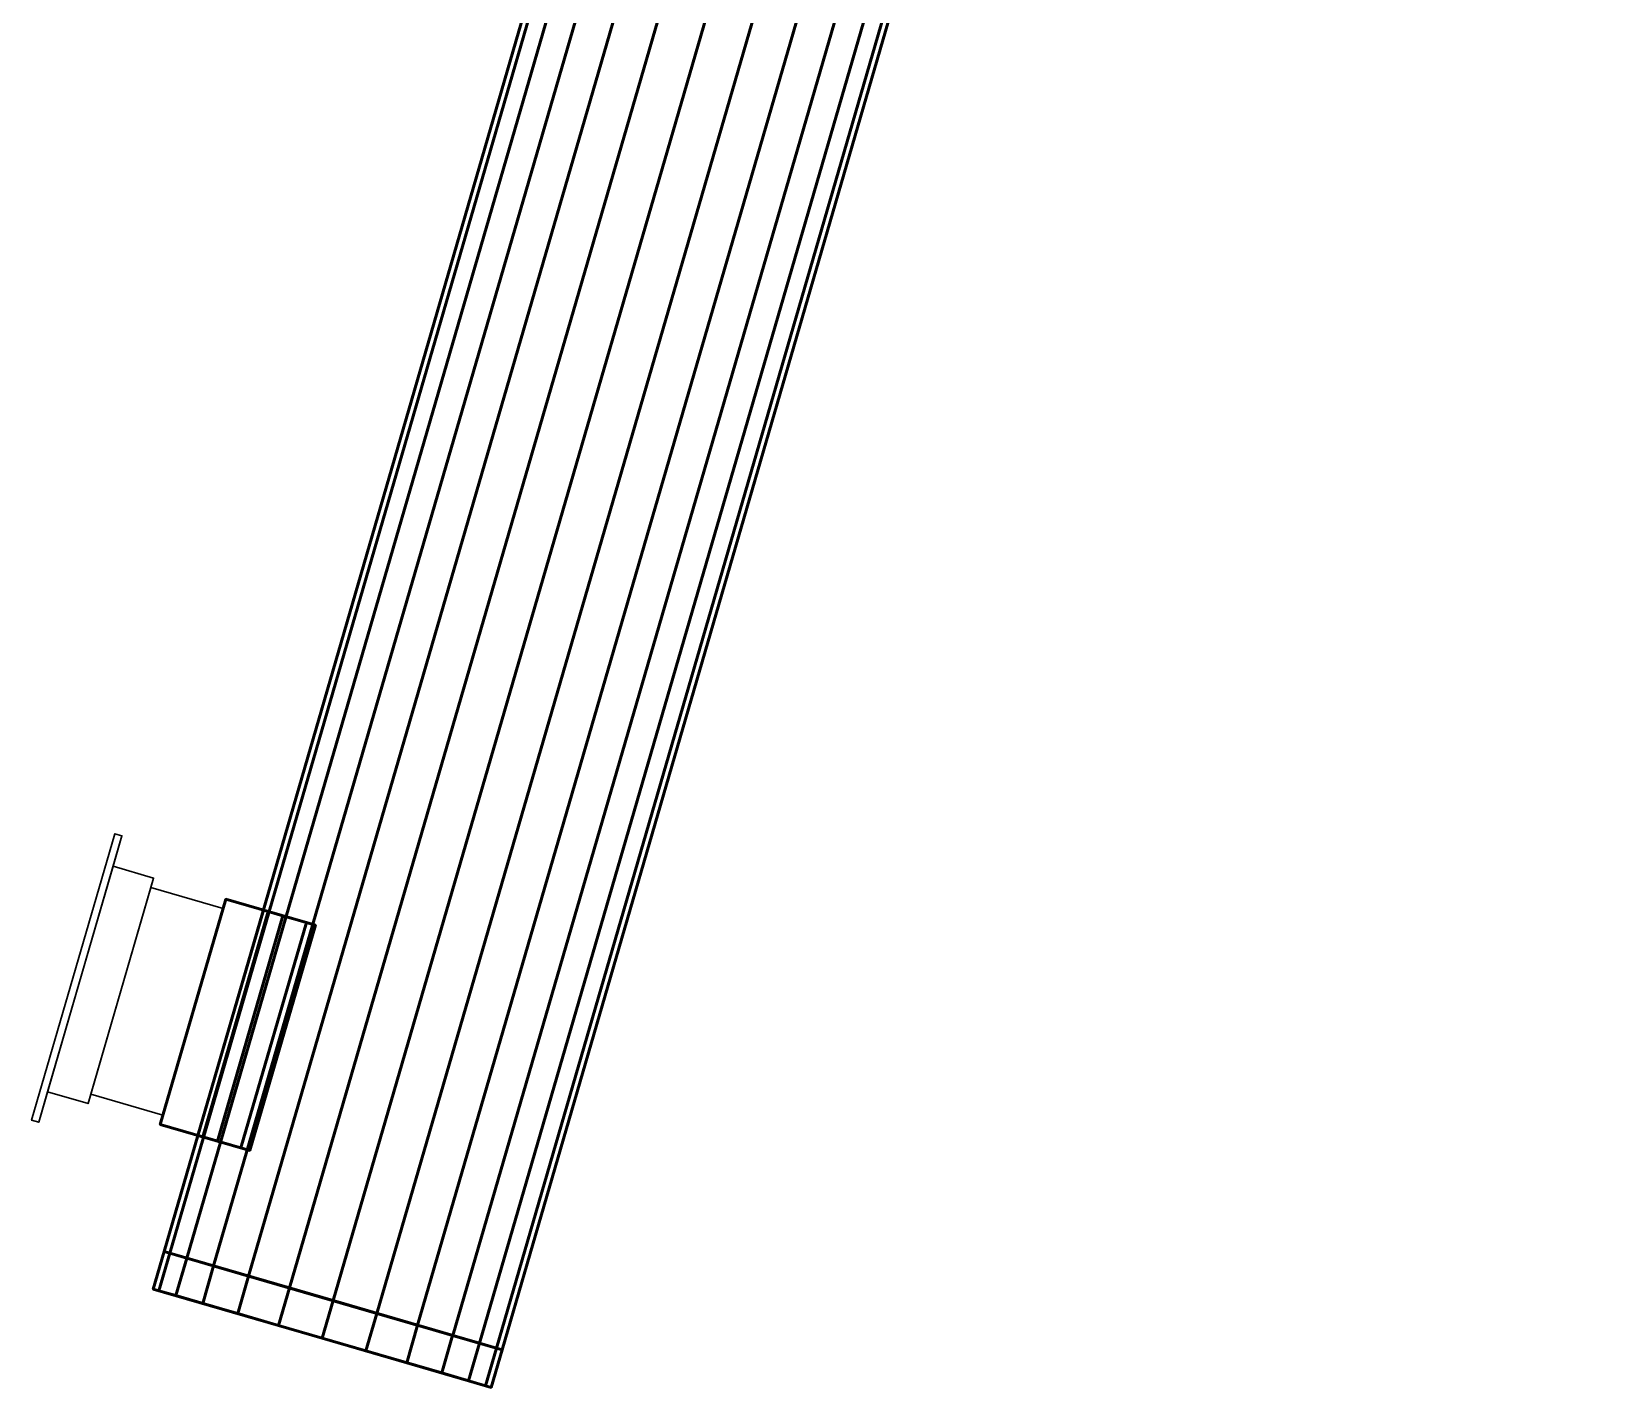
# Model space of a CAD drawing. Header units: inches. Extents: x -1654 to 1344, y -1538 to 36.
# Drawn here: x -114.77 to -74.34, y -836.82 to -802.17 of the extents above; entities that cross this region are included whole.
import ezdxf

# ---------------------------------------------------------------- set-up
doc = ezdxf.new("R2010")
doc.units = ezdxf.units.IN
doc.header["$MEASUREMENT"] = 0
doc.linetypes.add('Center', pattern=[1.25, 0.25, -0.1875, 0.625, -0.1875])
for name, color, linetype, lineweight in [('M-HVAC-CDFF', 3, 'Continuous', 30), ('M-HVAC-CDFF-SA', 3, 'Continuous', 30), ('M-HVAC-DUCT', 1, 'Center', 30), ('M-HVAC-DUCT-SA', 1, 'Continuous', 50)]:
    doc.layers.add(name, color=color, linetype=linetype, lineweight=lineweight)

# ---------------------------------------------------------------- blocks, each defined once
blk = doc.blocks.new('Supply Diffuser - Sidewall - 6 x 6-950883-_3D_')
at = {"layer": 'M-HVAC-CDFF'}
mesh = blk.add_polyface(dxfattribs=at)
corners = [(-2.75, 3, 2.75), (2.75, 3, 2.75), (2.75, 3, -2.75), (-2.75, 3, -2.75)]
mesh.append_faces([[corners[k] for k in face] for face in [(1, 2, 3, 0)]])
mesh = blk.add_polyface(dxfattribs=at)
corners = [(-2.75, 3, 2.75), (-2.75, 3, -2.75), (-2.75, 1.078125, -2.75), (-2.75, 1.078125, 2.75)]
mesh.append_faces([[corners[k] for k in face] for face in [(2, 3, 0, 1)]])
mesh = blk.add_polyface(dxfattribs=at)
corners = [(-2.75, 3, -2.75), (2.75, 3, -2.75), (2.75, 1.078125, -2.75), (-2.75, 1.078125, -2.75)]
mesh.append_faces([[corners[k] for k in face] for face in [(1, 2, 3, 0)]])
mesh = blk.add_polyface(dxfattribs=at)
corners = [(2.75, 3, 2.75), (-2.75, 3, 2.75), (-2.75, 1.078125, 2.75), (2.75, 1.078125, 2.75)]
mesh.append_faces([[corners[k] for k in face] for face in [(1, 2, 3, 0)]])
mesh = blk.add_polyface(dxfattribs=at)
corners = [(2.75, 3, -2.75), (2.75, 3, 2.75), (2.75, 1.078125, 2.75), (2.75, 1.078125, -2.75)]
mesh.append_faces([[corners[k] for k in face] for face in [(2, 3, 0, 1)]])
mesh = blk.add_polyface(dxfattribs=at)
corners = [(-3, 1.078125, 3), (3, 1.078125, 3), (3, 1.078125, -3), (-3, 1.078125, -3), (-2.75, 1.078125, 2.75), (-2.75, 1.078125, -2.75), (2.75, 1.078125, -2.75), (2.75, 1.078125, 2.75)]
mesh.append_faces([[corners[k] for k in face] for face in [(3, 5, 6, 2), (2, 6, 7, 1)]], dxfattribs={"vtx0": -1, "vtx2": -1})
mesh.append_faces([[corners[k] for k in face] for face in [(4, 5, 3, 0), (7, 4, 0, 1)]], dxfattribs={"vtx1": -1, "vtx3": -1})
mesh = blk.add_polyface(dxfattribs=at)
corners = [(-3, 1.078125, 3), (-3, 1.078125, -3), (-3, 0, -3), (-3, 0, 3)]
mesh.append_faces([[corners[k] for k in face] for face in [(2, 3, 0, 1)]])
mesh = blk.add_polyface(dxfattribs=at)
corners = [(-3, 1.078125, -3), (3, 1.078125, -3), (3, 0, -3), (-3, 0, -3)]
mesh.append_faces([[corners[k] for k in face] for face in [(2, 3, 0, 1)]])
mesh = blk.add_polyface(dxfattribs=at)
corners = [(3, 1.078125, 3), (-3, 1.078125, 3), (-3, 0, 3), (3, 0, 3)]
mesh.append_faces([[corners[k] for k in face] for face in [(2, 3, 0, 1)]])
mesh = blk.add_polyface(dxfattribs=at)
corners = [(3, 1.078125, -3), (3, 1.078125, 3), (3, 0, 3), (3, 0, -3)]
mesh.append_faces([[corners[k] for k in face] for face in [(2, 3, 0, 1)]])
mesh = blk.add_polyface(dxfattribs=at)
corners = [(3.8125, 0, 3.8125), (3.8125, 0, -3.8125), (-3.8125, 0, -3.8125), (-3.8125, 0, 3.8125), (-3, 0, 3), (-3, 0, -3), (3, 0, -3), (3, 0, 3)]
mesh.append_faces([[corners[k] for k in face] for face in [(3, 4, 5, 2), (2, 5, 6, 1)]], dxfattribs={"vtx0": -1, "vtx2": -1})
mesh.append_faces([[corners[k] for k in face] for face in [(7, 4, 3, 0), (6, 7, 0, 1)]], dxfattribs={"vtx1": -1, "vtx3": -1})
mesh = blk.add_polyface(dxfattribs=at)
corners = [(-3.8125, -0.1875, 3.8125), (3.8125, -0.1875, 3.8125), (3.8125, 0, 3.8125), (-3.8125, 0, 3.8125)]
mesh.append_faces([[corners[k] for k in face] for face in [(0, 1, 2, 3)]])
mesh = blk.add_polyface(dxfattribs=at)
corners = [(-3.8125, -0.1875, -3.8125), (-3.8125, -0.1875, 3.8125), (-3.8125, 0, 3.8125), (-3.8125, 0, -3.8125)]
mesh.append_faces([[corners[k] for k in face] for face in [(0, 1, 2, 3)]])
mesh = blk.add_polyface(dxfattribs=at)
corners = [(3.8125, -0.1875, -3.8125), (-3.8125, -0.1875, -3.8125), (-3.8125, 0, -3.8125), (3.8125, 0, -3.8125)]
mesh.append_faces([[corners[k] for k in face] for face in [(0, 1, 2, 3)]])
mesh = blk.add_polyface(dxfattribs=at)
corners = [(3.8125, -0.1875, 3.8125), (-3.8125, -0.1875, 3.8125), (-3.8125, -0.1875, -3.8125), (3.8125, -0.1875, -3.8125)]
mesh.append_faces([[corners[k] for k in face] for face in [(2, 3, 0, 1)]])
mesh = blk.add_polyface(dxfattribs=at)
corners = [(3.8125, -0.1875, 3.8125), (3.8125, -0.1875, -3.8125), (3.8125, 0, -3.8125), (3.8125, 0, 3.8125)]
mesh.append_faces([[corners[k] for k in face] for face in [(0, 1, 2, 3)]])
blk = doc.blocks.new('Rectangular Takeoff - Standard-915311-_3D_')
at = {"layer": 'M-HVAC-DUCT', "color": 8, "linetype": 'Continuous', "lineweight": 50}
mesh = blk.add_polyface(dxfattribs=at)
corners = [(-1.386, 3, 3), (-1.386, 3, -3), (-1.386, -3, -3), (-1.386, -3, 3)]
mesh.append_faces([[corners[k] for k in face] for face in [(0, 1, 2, 3)]], dxfattribs={"color": 8})
mesh = blk.add_polyface(dxfattribs=at)
corners = [(-1.386, 3, -3), (-1.386, 3, 3), (1, 3, 3), (1, 3, -3)]
mesh.append_faces([[corners[k] for k in face] for face in [(3, 0, 1, 2)]], dxfattribs={"color": 8})
mesh = blk.add_polyface(dxfattribs=at)
corners = [(-1.386, -3, -3), (-1.386, 3, -3), (1, 3, -3), (1, -3, -3)]
mesh.append_faces([[corners[k] for k in face] for face in [(3, 0, 1, 2)]], dxfattribs={"color": 8})
mesh = blk.add_polyface(dxfattribs=at)
corners = [(1, 3, 3), (-1.386, 3, 3), (-1.386, -3, 3), (1, -3, 3)]
mesh.append_faces([[corners[k] for k in face] for face in [(1, 2, 3, 0)]], dxfattribs={"color": 8})
mesh = blk.add_polyface(dxfattribs=at)
corners = [(1, 3, 3), (1, -3, 3), (1, -3, -3), (1, 3, -3)]
mesh.append_faces([[corners[k] for k in face] for face in [(3, 0, 1, 2)]], dxfattribs={"color": 8})
mesh = blk.add_polyface(dxfattribs=at)
corners = [(-1.386, -3, 3), (-1.386, -3, -3), (1, -3, -3), (1, -3, 3)]
mesh.append_faces([[corners[k] for k in face] for face in [(0, 1, 2, 3)]], dxfattribs={"color": 8})
blk = doc.blocks.new('Round Endcap - Standard-915374-_3D_')
at = {"layer": 'M-HVAC-DUCT', "color": 8, "linetype": 'Continuous', "lineweight": 50}
mesh = blk.add_polyface(dxfattribs=at)
corners = [(0, 0, 4.5), (0, 1.165, 4.347), (0, 2.25, 3.897), (0, 3.182, 3.182), (0, 3.897, 2.25), (0, 4.347, 1.165), (0, 4.5), (0, 4.347, -1.165), (0, 3.897, -2.25), (0, 3.182, -3.182), (0, 2.25, -3.897), (0, 1.165, -4.347), (0, 0, -4.5), (0, -1.165, -4.347), (0, -2.25, -3.897), (0, -3.182, -3.182), (0, -3.897, -2.25), (0, -4.347, -1.165), (0, -4.5), (0, -4.347, 1.165), (0, -3.897, 2.25), (0, -3.182, 3.182), (0, -2.25, 3.897), (0, -1.165, 4.347)]
mesh.append_faces([[corners[k] for k in face] for face in [(17, 22, 12, 13)]], dxfattribs={"vtx0": -1, "vtx1": -1, "vtx3": -1, "color": 8})
mesh.append_faces([[corners[k] for k in face] for face in [(12, 0, 1), (17, 21, 22)]], dxfattribs={"vtx0": -1, "vtx2": -1, "color": 8})
mesh.append_faces([[corners[k] for k in face] for face in [(12, 7, 8, 9), (12, 1, 2, 3)]], dxfattribs={"vtx0": -1, "vtx3": -1, "color": 8})
mesh.append_faces([[corners[k] for k in face] for face in [(18, 19, 17)]], dxfattribs={"vtx1": -1, "color": 8})
mesh.append_faces([[corners[k] for k in face] for face in [(16, 17, 13), (20, 21, 17, 19)]], dxfattribs={"vtx1": -1, "vtx2": -1, "color": 8})
mesh.append_faces([[corners[k] for k in face] for face in [(6, 7, 12, 3)]], dxfattribs={"vtx1": -1, "vtx2": -1, "vtx3": -1, "color": 8})
mesh.append_faces([[corners[k] for k in face] for face in [(10, 11, 12, 9), (14, 15, 16, 13), (4, 5, 6, 3)]], dxfattribs={"vtx2": -1, "color": 8})
mesh.append_faces([[corners[k] for k in face] for face in [(22, 23, 0, 12)]], dxfattribs={"vtx2": -1, "vtx3": -1, "color": 8})
mesh = blk.add_polyface(dxfattribs=at)
corners = [(0, 4.5), (0, 4.347, 1.165), (0, 3.897, 2.25), (0, 3.182, 3.182), (0, 2.25, 3.897), (0, 1.165, 4.347), (0, 0, 4.5), (1, 0, 4.5), (1, 1.165, 4.347), (1, 2.25, 3.897), (1, 3.182, 3.182), (1, 3.897, 2.25), (1, 4.347, 1.165), (1, 4.5)]
mesh.append_faces([[corners[k] for k in face] for face in [(1, 12, 13, 0)]], dxfattribs={"vtx0": -1, "color": 8})
mesh.append_faces([[corners[k] for k in face] for face in [(5, 8, 9, 4), (10, 3, 4, 9), (2, 11, 12, 1), (11, 2, 3, 10)]], dxfattribs={"vtx0": -1, "vtx2": -1, "color": 8})
mesh.append_faces([[corners[k] for k in face] for face in [(6, 7, 8, 5)]], dxfattribs={"vtx2": -1, "color": 8})
mesh = blk.add_polyface(dxfattribs=at)
corners = [(0, 0, -4.5), (0, 1.165, -4.347), (0, 2.25, -3.897), (0, 3.182, -3.182), (0, 3.897, -2.25), (0, 4.347, -1.165), (0, 4.5), (1, 4.5), (1, 4.347, -1.165), (1, 3.897, -2.25), (1, 3.182, -3.182), (1, 2.25, -3.897), (1, 1.165, -4.347), (1, 0, -4.5)]
mesh.append_faces([[corners[k] for k in face] for face in [(1, 12, 13, 0)]], dxfattribs={"vtx0": -1, "color": 8})
mesh.append_faces([[corners[k] for k in face] for face in [(5, 8, 9, 4), (10, 3, 4, 9), (2, 11, 12, 1), (11, 2, 3, 10)]], dxfattribs={"vtx0": -1, "vtx2": -1, "color": 8})
mesh.append_faces([[corners[k] for k in face] for face in [(6, 7, 8, 5)]], dxfattribs={"vtx2": -1, "color": 8})
mesh = blk.add_polyface(dxfattribs=at)
corners = [(1, 0, 4.5), (1, -1.165, 4.347), (1, -2.25, 3.897), (1, -3.182, 3.182), (1, -3.897, 2.25), (1, -4.347, 1.165), (1, -4.5), (1, -4.347, -1.165), (1, -3.897, -2.25), (1, -3.182, -3.182), (1, -2.25, -3.897), (1, -1.165, -4.347), (1, 0, -4.5), (1, 1.165, -4.347), (1, 2.25, -3.897), (1, 3.182, -3.182), (1, 3.897, -2.25), (1, 4.347, -1.165), (1, 4.5), (1, 4.347, 1.165), (1, 3.897, 2.25), (1, 3.182, 3.182), (1, 2.25, 3.897), (1, 1.165, 4.347)]
mesh.append_faces([[corners[k] for k in face] for face in [(16, 14, 15)]], dxfattribs={"vtx0": -1, "color": 8})
mesh.append_faces([[corners[k] for k in face] for face in [(1, 6, 11, 23)]], dxfattribs={"vtx0": -1, "vtx1": -1, "vtx2": -1, "vtx3": -1, "color": 8})
mesh.append_faces([[corners[k] for k in face] for face in [(22, 12, 13, 21), (23, 11, 12, 22)]], dxfattribs={"vtx0": -1, "vtx2": -1, "color": 8})
mesh.append_faces([[corners[k] for k in face] for face in [(17, 19, 20, 21)]], dxfattribs={"vtx0": -1, "vtx3": -1, "color": 8})
mesh.append_faces([[corners[k] for k in face] for face in [(0, 1, 23)]], dxfattribs={"vtx1": -1, "color": 8})
mesh.append_faces([[corners[k] for k in face] for face in [(16, 17, 21), (2, 3, 6, 1)]], dxfattribs={"vtx1": -1, "vtx2": -1, "color": 8})
mesh.append_faces([[corners[k] for k in face] for face in [(13, 14, 16, 21)]], dxfattribs={"vtx1": -1, "vtx2": -1, "vtx3": -1, "color": 8})
mesh.append_faces([[corners[k] for k in face] for face in [(4, 5, 6, 3), (17, 18, 19)]], dxfattribs={"vtx2": -1, "color": 8})
mesh.append_faces([[corners[k] for k in face] for face in [(6, 7, 8, 11)]], dxfattribs={"vtx2": -1, "vtx3": -1, "color": 8})
mesh.append_faces([[corners[k] for k in face] for face in [(8, 9, 10, 11)]], dxfattribs={"vtx3": -1, "color": 8})
mesh = blk.add_polyface(dxfattribs=at)
corners = [(0, -4.5), (0, -4.347, -1.165), (0, -3.897, -2.25), (0, -3.182, -3.182), (0, -2.25, -3.897), (0, -1.165, -4.347), (0, 0, -4.5), (1, 0, -4.5), (1, -1.165, -4.347), (1, -2.25, -3.897), (1, -3.182, -3.182), (1, -3.897, -2.25), (1, -4.347, -1.165), (1, -4.5)]
mesh.append_faces([[corners[k] for k in face] for face in [(1, 12, 13, 0)]], dxfattribs={"vtx0": -1, "color": 8})
mesh.append_faces([[corners[k] for k in face] for face in [(5, 8, 9, 4), (10, 3, 4, 9), (2, 11, 12, 1), (11, 2, 3, 10)]], dxfattribs={"vtx0": -1, "vtx2": -1, "color": 8})
mesh.append_faces([[corners[k] for k in face] for face in [(6, 7, 8, 5)]], dxfattribs={"vtx2": -1, "color": 8})
mesh = blk.add_polyface(dxfattribs=at)
corners = [(0, 0, 4.5), (0, -1.165, 4.347), (0, -2.25, 3.897), (0, -3.182, 3.182), (0, -3.897, 2.25), (0, -4.347, 1.165), (0, -4.5), (1, -4.5), (1, -4.347, 1.165), (1, -3.897, 2.25), (1, -3.182, 3.182), (1, -2.25, 3.897), (1, -1.165, 4.347), (1, 0, 4.5)]
mesh.append_faces([[corners[k] for k in face] for face in [(1, 12, 13, 0)]], dxfattribs={"vtx0": -1, "color": 8})
mesh.append_faces([[corners[k] for k in face] for face in [(5, 8, 9, 4), (10, 3, 4, 9), (2, 11, 12, 1), (11, 2, 3, 10)]], dxfattribs={"vtx0": -1, "vtx2": -1, "color": 8})
mesh.append_faces([[corners[k] for k in face] for face in [(6, 7, 8, 5)]], dxfattribs={"vtx2": -1, "color": 8})

msp = doc.modelspace()

# ---------------------------------------------------------------- linework, layer by layer
at = {"layer": 'M-HVAC-DUCT', "color": 5}
for p, q in [((-78.661, -736.894, 1332), (-107.066, -834.599, 1332)), ((-78.661, -736.894, 1332), (-107.066, -834.599, 1332)), ((-107.066, -834.599, 1332), (-107.345, -835.56, 1332))]:
    msp.add_line(p, q, dxfattribs=at)

# ---------------------------------------------------------------- block references
at = {"layer": 'M-HVAC-CDFF-SA', "rotation": 253.7901312840834}
msp.add_blockref('Supply Diffuser - Sidewall - 6 x 6-950883-_3D_', (-113.528, -826.381, 1332), dxfattribs=at)
at = {"layer": 'M-HVAC-DUCT-SA', "color": 8, "extrusion": (0, 0, -1), "rotation": 16.20986871591659}
msp.add_blockref('Rectangular Takeoff - Standard-915311-_3D_', (109.687, -827.498, -1332), dxfattribs=at)
at = {"layer": 'M-HVAC-DUCT-SA', "color": 8, "rotation": 253.7901312840834}
msp.add_blockref('Round Endcap - Standard-915374-_3D_', (-107.066, -834.599, 1332), dxfattribs=at)

# ---------------------------------------------------------------- meshes
at = {"layer": 'M-HVAC-DUCT-SA', "color": 8}
mesh = msp.add_polyface(dxfattribs=at)
corners = [(-78.661, -736.894, 1336.5), (-79.78, -736.569, 1336.347), (-80.822, -736.266, 1335.897), (-81.717, -736.006, 1335.182), (-82.404, -735.806, 1334.25), (-82.835, -735.681, 1333.165), (-82.983, -735.638, 1332), (-111.387, -833.343, 1332), (-111.239, -833.386, 1333.165), (-110.808, -833.511, 1334.25), (-110.121, -833.711, 1335.182), (-109.226, -833.971, 1335.897), (-108.184, -834.274, 1336.347), (-107.066, -834.599, 1336.5)]
mesh.append_faces([[corners[k] for k in face] for face in [(8, 9, 4, 5), (3, 4, 9, 10), (11, 12, 1, 2), (2, 3, 10, 11)]], dxfattribs={"vtx1": -1, "vtx3": -1, "color": 8})
mesh.append_faces([[corners[k] for k in face] for face in [(6, 7, 8, 5)]], dxfattribs={"vtx2": -1, "color": 8})
mesh.append_faces([[corners[k] for k in face] for face in [(12, 13, 0, 1)]], dxfattribs={"vtx3": -1, "color": 8})
mesh = msp.add_polyface(dxfattribs=at)
corners = [(-82.983, -735.638, 1332), (-82.835, -735.681, 1330.835), (-82.404, -735.806, 1329.75), (-81.717, -736.006, 1328.818), (-80.822, -736.266, 1328.103), (-79.78, -736.569, 1327.653), (-78.661, -736.894, 1327.5), (-107.066, -834.599, 1327.5), (-108.184, -834.274, 1327.653), (-109.226, -833.971, 1328.103), (-110.121, -833.711, 1328.818), (-110.808, -833.511, 1329.75), (-111.239, -833.386, 1330.835), (-111.387, -833.343, 1332)]
mesh.append_faces([[corners[k] for k in face] for face in [(7, 8, 5, 6)]], dxfattribs={"vtx1": -1, "color": 8})
mesh.append_faces([[corners[k] for k in face] for face in [(8, 9, 4, 5), (3, 4, 9, 10), (11, 12, 1, 2), (2, 3, 10, 11)]], dxfattribs={"vtx1": -1, "vtx3": -1, "color": 8})
mesh.append_faces([[corners[k] for k in face] for face in [(12, 13, 0, 1)]], dxfattribs={"vtx3": -1, "color": 8})
mesh = msp.add_polyface(dxfattribs=at)
corners = [(-74.34, -738.15, 1332), (-74.488, -738.108, 1333.165), (-74.919, -737.982, 1334.25), (-75.606, -737.783, 1335.182), (-76.501, -737.522, 1335.897), (-77.543, -737.219, 1336.347), (-78.661, -736.894, 1336.5), (-107.066, -834.599, 1336.5), (-105.947, -834.924, 1336.347), (-104.905, -835.227, 1335.897), (-104.01, -835.488, 1335.182), (-103.323, -835.687, 1334.25), (-102.892, -835.813, 1333.165), (-102.744, -835.855, 1332)]
mesh.append_faces([[corners[k] for k in face] for face in [(7, 8, 5, 6)]], dxfattribs={"vtx1": -1, "color": 8})
mesh.append_faces([[corners[k] for k in face] for face in [(8, 9, 4, 5), (3, 4, 9, 10), (11, 12, 1, 2), (2, 3, 10, 11)]], dxfattribs={"vtx1": -1, "vtx3": -1, "color": 8})
mesh.append_faces([[corners[k] for k in face] for face in [(12, 13, 0, 1)]], dxfattribs={"vtx3": -1, "color": 8})
mesh = msp.add_polyface(dxfattribs=at)
corners = [(-78.661, -736.894, 1327.5), (-77.543, -737.219, 1327.653), (-76.501, -737.522, 1328.103), (-75.606, -737.783, 1328.818), (-74.919, -737.982, 1329.75), (-74.488, -738.108, 1330.835), (-74.34, -738.15, 1332), (-102.744, -835.855, 1332), (-102.892, -835.813, 1330.835), (-103.323, -835.687, 1329.75), (-104.01, -835.488, 1328.818), (-104.905, -835.227, 1328.103), (-105.947, -834.924, 1327.653), (-107.066, -834.599, 1327.5)]
mesh.append_faces([[corners[k] for k in face] for face in [(7, 8, 5, 6)]], dxfattribs={"vtx1": -1, "color": 8})
mesh.append_faces([[corners[k] for k in face] for face in [(8, 9, 4, 5), (3, 4, 9, 10), (11, 12, 1, 2), (2, 3, 10, 11)]], dxfattribs={"vtx1": -1, "vtx3": -1, "color": 8})
mesh.append_faces([[corners[k] for k in face] for face in [(12, 13, 0, 1)]], dxfattribs={"vtx3": -1, "color": 8})
mesh = msp.add_polyface(dxfattribs=at)
corners = [(-108.85, -824.617, 1332), (-110.525, -830.379, 1332), (-110.398, -830.416, 1333.084), (-110.024, -830.524, 1334.104), (-109.425, -830.698, 1335), (-107.75, -824.937, 1335), (-108.349, -824.763, 1334.104), (-108.723, -824.654, 1333.084)]
mesh.append_faces([[corners[k] for k in face] for face in [(6, 7, 2, 3)]], dxfattribs={"vtx1": -1, "vtx3": -1, "color": 8})
mesh.append_faces([[corners[k] for k in face] for face in [(0, 1, 2, 7)]], dxfattribs={"vtx2": -1, "color": 8})
mesh.append_faces([[corners[k] for k in face] for face in [(3, 4, 5, 6)]], dxfattribs={"vtx3": -1, "color": 8})
mesh = msp.add_polyface(dxfattribs=at)
corners = [(-110.525, -830.379, 1332), (-108.85, -824.617, 1332), (-108.723, -824.654, 1330.916), (-108.349, -824.763, 1329.896), (-107.75, -824.937, 1329), (-109.425, -830.698, 1329), (-110.024, -830.524, 1329.896), (-110.398, -830.416, 1330.916)]
mesh.append_faces([[corners[k] for k in face] for face in [(5, 6, 3, 4)]], dxfattribs={"vtx1": -1, "color": 8})
mesh.append_faces([[corners[k] for k in face] for face in [(2, 3, 6, 7)]], dxfattribs={"vtx1": -1, "vtx3": -1, "color": 8})
mesh.append_faces([[corners[k] for k in face] for face in [(7, 0, 1, 2)]], dxfattribs={"vtx3": -1, "color": 8})
mesh = msp.add_polyface(dxfattribs=at)
corners = [(-107.519, -825.004, 1335), (-107.519, -825.004, 1329), (-107.75, -824.937, 1329), (-108.349, -824.763, 1329.896), (-108.723, -824.654, 1330.916), (-108.85, -824.617, 1332), (-108.723, -824.654, 1333.084), (-108.349, -824.763, 1334.104), (-107.75, -824.937, 1335)]
mesh.append_faces([[corners[k] for k in face] for face in [(5, 0, 1, 4), (0, 5, 6)]], dxfattribs={"vtx0": -1, "vtx2": -1, "color": 8})
mesh.append_faces([[corners[k] for k in face] for face in [(7, 8, 0, 6)]], dxfattribs={"vtx2": -1, "color": 8})
mesh.append_faces([[corners[k] for k in face] for face in [(1, 2, 3, 4)]], dxfattribs={"vtx3": -1, "color": 8})
mesh = msp.add_polyface(dxfattribs=at)
corners = [(-109.194, -830.765, 1335), (-107.519, -825.004, 1335), (-107.75, -824.937, 1335), (-109.425, -830.698, 1335)]
mesh.append_faces([[corners[k] for k in face] for face in [(3, 0, 1, 2)]], dxfattribs={"color": 8})
mesh = msp.add_polyface(dxfattribs=at)
corners = [(-107.519, -825.004, 1329), (-109.194, -830.765, 1329), (-109.425, -830.698, 1329), (-107.75, -824.937, 1329)]
mesh.append_faces([[corners[k] for k in face] for face in [(0, 1, 2, 3)]], dxfattribs={"color": 8})
mesh = msp.add_polyface(dxfattribs=at)
corners = [(-107.519, -825.004, 1329), (-107.519, -825.004, 1335), (-109.194, -830.765, 1335), (-109.194, -830.765, 1329)]
mesh.append_faces([[corners[k] for k in face] for face in [(0, 1, 2, 3)]], dxfattribs={"color": 8})
mesh = msp.add_polyface(dxfattribs=at)
corners = [(-109.194, -830.765, 1329), (-109.194, -830.765, 1335), (-109.425, -830.698, 1335), (-110.024, -830.524, 1334.104), (-110.398, -830.416, 1333.084), (-110.525, -830.379, 1332), (-110.398, -830.416, 1330.916), (-110.024, -830.524, 1329.896), (-109.425, -830.698, 1329)]
mesh.append_faces([[corners[k] for k in face] for face in [(5, 0, 1, 4), (0, 5, 6)]], dxfattribs={"vtx0": -1, "vtx2": -1, "color": 8})
mesh.append_faces([[corners[k] for k in face] for face in [(7, 8, 0, 6)]], dxfattribs={"vtx2": -1, "color": 8})
mesh.append_faces([[corners[k] for k in face] for face in [(1, 2, 3, 4)]], dxfattribs={"vtx3": -1, "color": 8})
mesh = msp.add_polyface(dxfattribs=at)
corners = [(-111.387, -833.343, 1332), (-111.239, -833.386, 1330.835), (-110.808, -833.511, 1329.75), (-110.121, -833.711, 1328.818), (-109.226, -833.971, 1328.103), (-108.184, -834.274, 1327.653), (-107.066, -834.599, 1327.5), (-105.947, -834.924, 1327.653), (-104.905, -835.227, 1328.103), (-104.01, -835.488, 1328.818), (-103.323, -835.687, 1329.75), (-102.892, -835.813, 1330.835), (-102.744, -835.855, 1332), (-102.892, -835.813, 1333.165), (-103.323, -835.687, 1334.25), (-104.01, -835.488, 1335.182), (-104.905, -835.227, 1335.897), (-105.947, -834.924, 1336.347), (-107.066, -834.599, 1336.5), (-108.184, -834.274, 1336.347), (-109.226, -833.971, 1335.897), (-110.121, -833.711, 1335.182), (-110.808, -833.511, 1334.25), (-111.239, -833.386, 1333.165)]
mesh.append_faces([[corners[k] for k in face] for face in [(4, 1, 2, 3), (7, 4, 5, 6)]], dxfattribs={"vtx0": -1, "color": 8})
mesh.append_faces([[corners[k] for k in face] for face in [(1, 20, 23, 0)]], dxfattribs={"vtx0": -1, "vtx1": -1, "color": 8})
mesh.append_faces([[corners[k] for k in face] for face in [(8, 20, 4, 7), (4, 20, 1)]], dxfattribs={"vtx0": -1, "vtx1": -1, "vtx2": -1, "color": 8})
mesh.append_faces([[corners[k] for k in face] for face in [(17, 19, 20, 8)]], dxfattribs={"vtx0": -1, "vtx2": -1, "vtx3": -1, "color": 8})
mesh.append_faces([[corners[k] for k in face] for face in [(10, 11, 8, 9)]], dxfattribs={"vtx1": -1, "color": 8})
mesh.append_faces([[corners[k] for k in face] for face in [(11, 12, 17, 8)]], dxfattribs={"vtx1": -1, "vtx2": -1, "vtx3": -1, "color": 8})
mesh.append_faces([[corners[k] for k in face] for face in [(15, 16, 17, 14), (17, 18, 19)]], dxfattribs={"vtx2": -1, "color": 8})
mesh.append_faces([[corners[k] for k in face] for face in [(12, 13, 14, 17)]], dxfattribs={"vtx2": -1, "vtx3": -1, "color": 8})
mesh.append_faces([[corners[k] for k in face] for face in [(20, 21, 22, 23)]], dxfattribs={"vtx3": -1, "color": 8})

doc.saveas('drawing.dxf')
